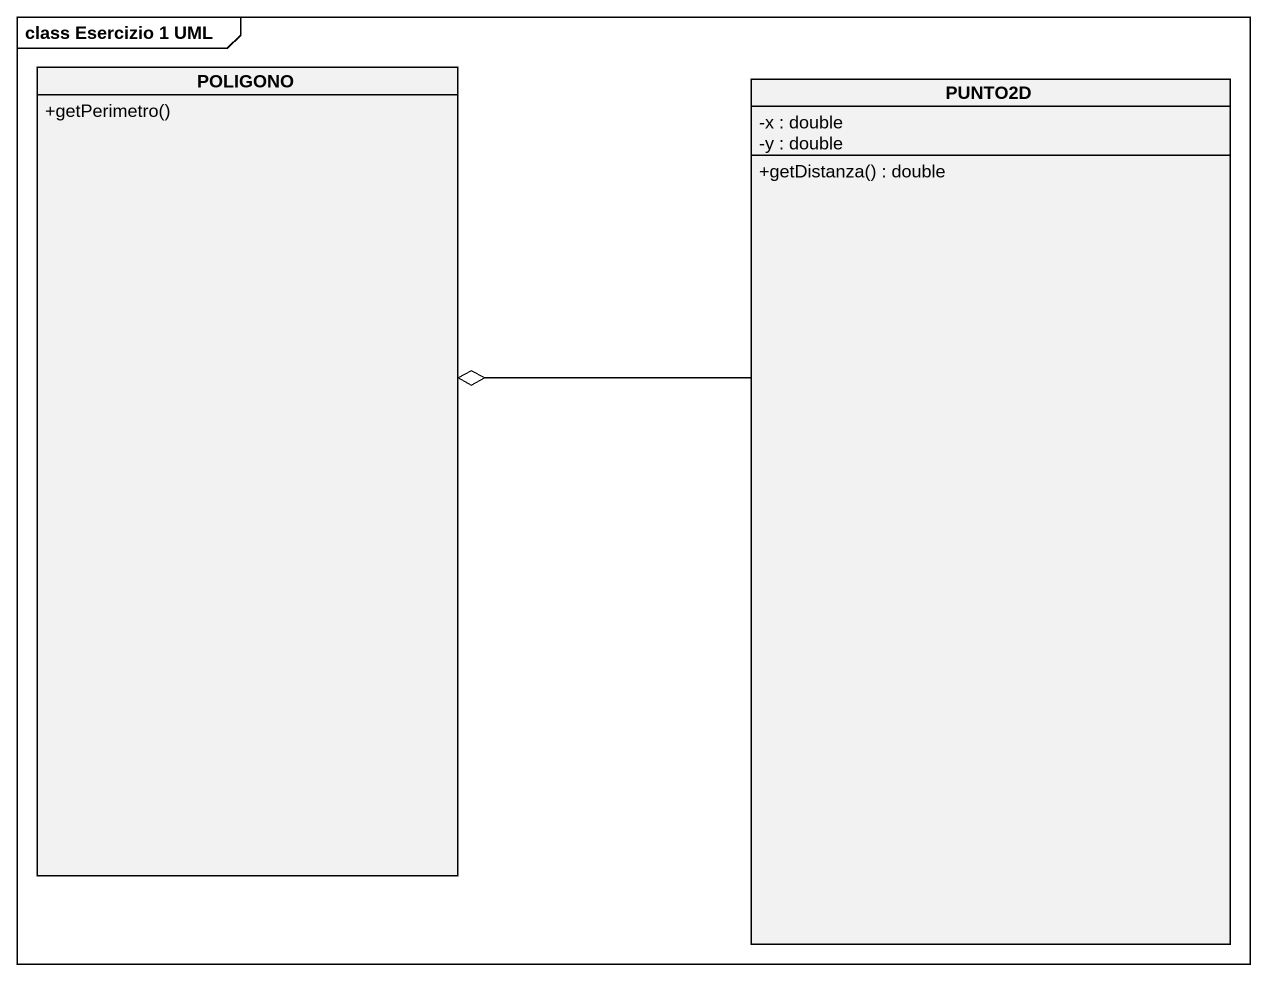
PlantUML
@startuml
mainframe class Esercizio 1 UML
hide circle
hide empty members
skinparam classAttributeIconSize 0
class POLIGONO {
  +getPerimetro()
}
class PUNTO2D {
  -x : double
  -y : double
  +getDistanza() : double
}
POLIGONO o-right- PUNTO2D
@enduml
